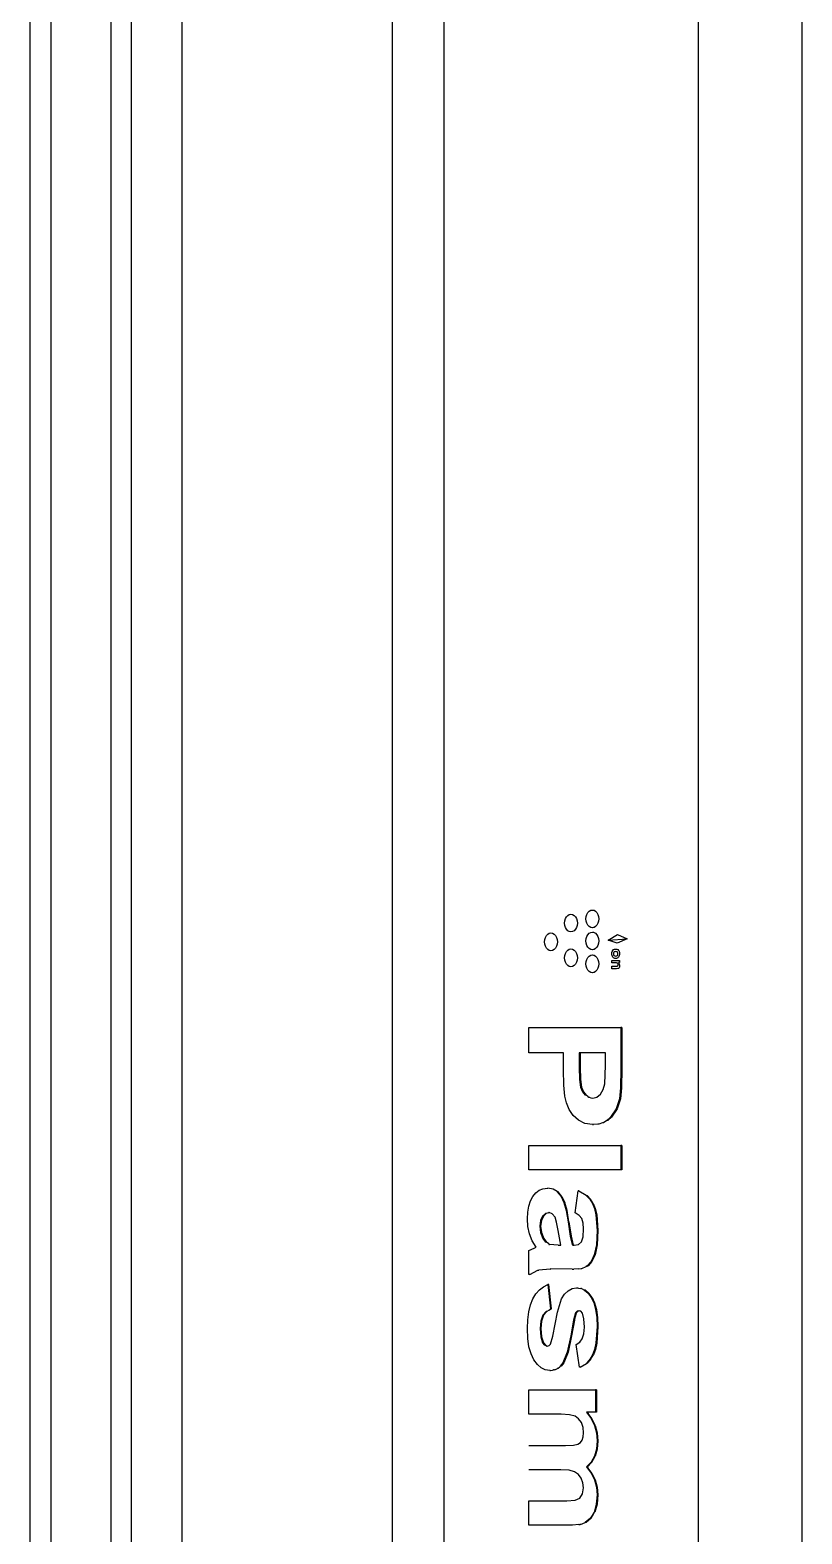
# Model space of a CAD drawing. Header units: inches. Extents: x 16928 to 514628, y -1471 to 241387.
# Drawn here: x 67093.2 to 67138.6, y 42361.4 to 42449.7 of the extents above; entities that cross this region are included whole.
import ezdxf

# ---------------------------------------------------------------- set-up
doc = ezdxf.new("R2010")
doc.units = ezdxf.units.IN
doc.header["$MEASUREMENT"] = 0
doc.layers.add('Edges', color=7, linetype='Continuous')
doc.layers.add('WIN', color=9, linetype='Continuous')

# ---------------------------------------------------------------- blocks, each defined once
blk = doc.blocks.new('1.0HP AIR CONDITION')
at = {"layer": 'Edges'}
for p, q in [((-841.737, 435.226), (-228.15, 435.226)), ((-841.737, 429.142), (-228.15, 429.142)), ((-575.251, 424.39), (-574.983, 424.967)), ((-574.983, 424.967), (-574.733, 424.385)), ((-574.91, 423.84), (-574.983, 424.967)), ((-574.91, 423.84), (-575.251, 424.39)), ((-574.733, 424.385), (-574.91, 423.84)), ((-574.391, 424.295), (-574.382, 424.352)), ((-574.382, 424.225), (-574.391, 424.295)), ((-574.382, 424.352), (-574.356, 424.407)), ((-574.356, 424.166), (-574.382, 424.225)), ((-574.356, 424.407), (-574.314, 424.455)), ((-574.313, 424.12), (-574.356, 424.166)), ((-574.314, 424.455), (-574.257, 424.49)), ((-574.254, 424.087), (-574.313, 424.12)), ((-574.257, 424.49), (-574.189, 424.511)), ((-574.185, 424.066), (-574.254, 424.087)), ((-574.235, 424.346), (-574.245, 424.289)), ((-574.245, 424.289), (-574.235, 424.231)), ((-574.223, 424.369), (-574.235, 424.346)), ((-574.235, 424.231), (-574.223, 424.208)), ((-574.207, 424.389), (-574.223, 424.369)), ((-574.223, 424.208), (-574.207, 424.189)), ((-574.164, 424.415), (-574.207, 424.389)), ((-574.207, 424.189), (-574.164, 424.163)), ((-574.189, 424.511), (-574.113, 424.518)), ((-574.112, 424.059), (-574.185, 424.066)), ((-574.113, 424.423), (-574.164, 424.415)), ((-574.164, 424.163), (-574.113, 424.154)), ((-574.113, 424.518), (-574.055, 424.514)), ((-574.086, 424.421), (-574.113, 424.423)), ((-574.113, 424.154), (-574.086, 424.156)), ((-574.055, 424.063), (-574.112, 424.059)), ((-574.061, 424.415), (-574.086, 424.421)), ((-574.086, 424.156), (-574.061, 424.163)), ((-574.019, 424.389), (-574.061, 424.415)), ((-574.061, 424.163), (-574.019, 424.189)), ((-574.055, 424.514), (-574.002, 424.502)), ((-574.003, 424.076), (-574.055, 424.063)), ((-574.002, 424.369), (-574.019, 424.389)), ((-574.019, 424.189), (-574.002, 424.208)), ((-573.955, 424.096), (-574.003, 424.076)), ((-574.002, 424.502), (-573.954, 424.482)), ((-573.991, 424.347), (-574.002, 424.369)), ((-574.002, 424.208), (-573.991, 424.231)), ((-573.981, 424.289), (-573.991, 424.347)), ((-573.991, 424.231), (-573.981, 424.289)), ((-573.913, 424.125), (-573.955, 424.096)), ((-573.954, 424.482), (-573.913, 424.453)), ((-573.913, 424.453), (-573.878, 424.419)), ((-573.879, 424.16), (-573.913, 424.125)), ((-573.854, 424.199), (-573.879, 424.16)), ((-573.878, 424.419), (-573.854, 424.38)), ((-573.854, 424.38), (-573.839, 424.337)), ((-573.839, 424.242), (-573.854, 424.199)), ((-573.839, 424.337), (-573.834, 424.29)), ((-573.834, 424.29), (-573.839, 424.242)), ((-573.724, 424.069), (-573.724, 424.508)), ((-573.724, 424.508), (-573.591, 424.508)), ((-573.581, 424.069), (-573.724, 424.069)), ((-573.591, 424.508), (-573.591, 424.444)), ((-573.591, 424.444), (-573.553, 424.476)), ((-573.578, 424.33), (-573.581, 424.268)), ((-573.581, 424.268), (-573.581, 424.069)), ((-573.57, 424.369), (-573.578, 424.33)), ((-573.554, 424.393), (-573.57, 424.369)), ((-573.529, 424.413), (-573.554, 424.393)), ((-573.553, 424.476), (-573.511, 424.499)), ((-573.498, 424.425), (-573.529, 424.413)), ((-573.511, 424.499), (-573.464, 424.513)), ((-573.463, 424.429), (-573.498, 424.425)), ((-573.464, 424.513), (-573.413, 424.518)), ((-573.436, 424.426), (-573.463, 424.429)), ((-573.413, 424.418), (-573.436, 424.426)), ((-573.413, 424.518), (-573.368, 424.515)), ((-573.396, 424.404), (-573.413, 424.418)), ((-573.384, 424.385), (-573.396, 424.404)), ((-573.377, 424.352), (-573.384, 424.385)), ((-573.375, 424.293), (-573.377, 424.352)), ((-573.375, 424.069), (-573.375, 424.293)), ((-573.232, 424.069), (-573.375, 424.069)), ((-573.368, 424.515), (-573.327, 424.504)), ((-573.327, 424.504), (-573.292, 424.488)), ((-573.292, 424.488), (-573.268, 424.469)), ((-573.268, 424.469), (-573.251, 424.446)), ((-573.251, 424.446), (-573.24, 424.42)), ((-573.24, 424.42), (-573.232, 424.342)), ((-573.232, 424.342), (-573.232, 424.069)), ((-569.789, 424.647), (-567.376, 424.647)), ((-569.789, 424.647), (-569.789, 424.595)), ((-569.789, 424.595), (-567.376, 424.595)), ((-569.789, 419.189), (-569.789, 424.595)), ((-567.376, 424.647), (-566.243, 424.627)), ((-567.376, 424.595), (-566.243, 424.575)), ((-566.243, 424.627), (-565.587, 424.566)), ((-566.243, 424.575), (-565.587, 424.514)), ((-565.587, 424.566), (-564.999, 424.373)), ((-565.587, 424.514), (-564.999, 424.321)), ((-564.999, 424.373), (-564.515, 424.037)), ((-564.999, 424.321), (-564.515, 423.985)), ((-564.515, 424.037), (-564.326, 423.818)), ((-564.515, 424.037), (-564.515, 423.985)), ((-564.515, 423.985), (-564.326, 423.766)), ((-562.859, 424.647), (-561.431, 424.647)), ((-562.859, 424.647), (-562.859, 424.595)), ((-562.859, 424.595), (-561.431, 424.595)), ((-562.859, 419.189), (-562.859, 424.595)), ((-561.431, 424.647), (-561.431, 424.595)), ((-561.431, 424.595), (-561.431, 419.189)), ((-576.664, 423.016), (-576.612, 423.107)), ((-576.612, 423.107), (-576.529, 423.186)), ((-576.529, 423.186), (-576.421, 423.246)), ((-576.421, 423.246), (-576.296, 423.284)), ((-576.296, 423.284), (-576.161, 423.296)), ((-576.161, 423.296), (-576.026, 423.284)), ((-576.026, 423.284), (-575.9, 423.246)), ((-575.9, 423.246), (-575.792, 423.186)), ((-575.792, 423.186), (-575.71, 423.107)), ((-575.71, 423.107), (-575.658, 423.016)), ((-575.369, 423.016), (-575.317, 423.107)), ((-575.317, 423.107), (-575.234, 423.186)), ((-575.234, 423.186), (-575.126, 423.246)), ((-575.126, 423.246), (-575.001, 423.284)), ((-575.001, 423.284), (-574.866, 423.296)), ((-574.866, 423.296), (-574.731, 423.284)), ((-574.731, 423.284), (-574.605, 423.246)), ((-574.605, 423.246), (-574.497, 423.186)), ((-574.497, 423.186), (-574.415, 423.107)), ((-574.415, 423.107), (-574.363, 423.016)), ((-574.025, 423.016), (-573.973, 423.107)), ((-573.973, 423.107), (-573.89, 423.186)), ((-573.89, 423.186), (-573.782, 423.246)), ((-573.782, 423.246), (-573.657, 423.284)), ((-573.657, 423.284), (-573.522, 423.296)), ((-573.522, 423.296), (-573.387, 423.284)), ((-573.387, 423.284), (-573.261, 423.246)), ((-573.261, 423.246), (-573.154, 423.186)), ((-573.154, 423.186), (-573.071, 423.107)), ((-573.071, 423.107), (-573.019, 423.016)), ((-567.559, 423.681), (-568.285, 423.681)), ((-568.285, 423.681), (-568.285, 422.198)), ((-566.477, 423.644), (-567.559, 423.681)), ((-566.142, 423.56), (-566.477, 423.644)), ((-565.872, 423.404), (-566.142, 423.56)), ((-565.693, 423.186), (-565.872, 423.404)), ((-565.638, 422.941), (-565.693, 423.186)), ((-564.326, 423.818), (-564.326, 423.766)), ((-564.326, 423.766), (-564.192, 423.57)), ((-564.192, 423.57), (-564.192, 423.518)), ((-564.192, 423.518), (-564.111, 423.292)), ((-564.111, 423.292), (-564.111, 423.24)), ((-564.111, 423.24), (-564.084, 422.984)), ((-559.445, 422.973), (-559.146, 423.092)), ((-559.445, 422.921), (-559.146, 423.04)), ((-559.146, 423.092), (-558.782, 423.178)), ((-559.146, 423.04), (-558.782, 423.126)), ((-559.146, 423.092), (-559.146, 423.04)), ((-558.782, 423.178), (-557.86, 423.246)), ((-558.782, 423.126), (-557.86, 423.194)), ((-558.782, 423.178), (-558.782, 423.126)), ((-557.86, 423.246), (-557.027, 423.205)), ((-557.86, 423.194), (-557.027, 423.153)), ((-557.027, 423.205), (-556.437, 423.082)), ((-557.027, 423.153), (-556.437, 423.03)), ((-556.437, 423.082), (-556.437, 423.03)), ((-556.437, 423.082), (-556.039, 422.896)), ((-556.437, 423.03), (-556.039, 422.843)), ((-553.933, 422.899), (-553.618, 423.051)), ((-553.618, 423.051), (-553.226, 423.159)), ((-553.618, 422.999), (-553.226, 423.107)), ((-553.618, 423.051), (-553.618, 422.999)), ((-553.226, 423.159), (-552.759, 423.224)), ((-553.226, 423.107), (-552.759, 423.172)), ((-553.226, 423.159), (-553.226, 423.107)), ((-552.759, 423.224), (-552.215, 423.246)), ((-552.759, 423.224), (-552.759, 423.172)), ((-552.759, 423.172), (-552.215, 423.194)), ((-552.215, 423.246), (-551.25, 423.18)), ((-552.215, 423.194), (-551.25, 423.128)), ((-551.25, 423.18), (-550.874, 423.099)), ((-551.25, 423.128), (-550.874, 423.046)), ((-550.874, 423.099), (-550.569, 422.984)), ((-550.874, 423.099), (-550.874, 423.046)), ((-550.874, 423.046), (-550.569, 422.932)), ((-548.501, 423.157), (-547.186, 423.157)), ((-548.501, 423.157), (-548.501, 423.105)), ((-548.501, 423.105), (-547.186, 423.105)), ((-548.501, 419.189), (-548.501, 423.105)), ((-547.186, 423.157), (-547.186, 423.105)), ((-547.186, 423.105), (-547.186, 422.621)), ((-546.412, 423.09), (-546.816, 422.895)), ((-546.816, 422.843), (-546.412, 423.038)), ((-546.412, 423.09), (-545.975, 423.207)), ((-546.412, 423.038), (-545.975, 423.155)), ((-546.412, 423.09), (-546.412, 423.038)), ((-545.975, 423.207), (-545.504, 423.246)), ((-545.975, 423.207), (-545.975, 423.155)), ((-545.975, 423.155), (-545.504, 423.194)), ((-545.504, 423.246), (-545.02, 423.207)), ((-545.504, 423.246), (-545.504, 423.194)), ((-545.504, 423.194), (-545.02, 423.155)), ((-545.02, 423.207), (-544.605, 423.091)), ((-545.02, 423.207), (-545.02, 423.155)), ((-545.02, 423.155), (-544.605, 423.039)), ((-544.605, 423.091), (-544.605, 423.039)), ((-544.258, 422.896), (-544.605, 423.091)), ((-544.605, 423.039), (-544.258, 422.844)), ((-543.61, 422.896), (-543.213, 423.091)), ((-543.61, 422.844), (-543.213, 423.039)), ((-543.213, 423.091), (-542.787, 423.207)), ((-543.213, 423.039), (-542.787, 423.155)), ((-543.213, 423.091), (-543.213, 423.039)), ((-542.787, 423.207), (-542.334, 423.246)), ((-542.787, 423.207), (-542.787, 423.155)), ((-542.787, 423.155), (-542.334, 423.194)), ((-542.334, 423.246), (-541.785, 423.202)), ((-542.334, 423.246), (-542.334, 423.194)), ((-542.334, 423.194), (-541.785, 423.15)), ((-541.785, 423.202), (-541.328, 423.071)), ((-541.785, 423.202), (-541.785, 423.15)), ((-541.785, 423.15), (-541.328, 423.019)), ((-541.328, 423.071), (-541.328, 423.019)), ((-576.682, 422.918), (-576.669, 422.99)), ((-576.664, 422.82), (-576.682, 422.918)), ((-576.669, 422.99), (-576.664, 423.016)), ((-576.612, 422.729), (-576.664, 422.82)), ((-576.529, 422.651), (-576.612, 422.729)), ((-576.421, 422.591), (-576.529, 422.651)), ((-576.296, 422.553), (-576.421, 422.591)), ((-576.161, 422.54), (-576.296, 422.553)), ((-576.026, 422.553), (-576.161, 422.54)), ((-575.9, 422.591), (-576.026, 422.553)), ((-575.792, 422.651), (-575.9, 422.591)), ((-575.71, 422.729), (-575.792, 422.651)), ((-575.658, 422.82), (-575.71, 422.729)), ((-575.658, 423.016), (-575.653, 422.99)), ((-575.64, 422.918), (-575.658, 422.82)), ((-575.653, 422.99), (-575.64, 422.918)), ((-575.387, 422.918), (-575.374, 422.99)), ((-575.369, 422.82), (-575.387, 422.918)), ((-575.374, 422.99), (-575.369, 423.016)), ((-575.317, 422.729), (-575.369, 422.82)), ((-575.234, 422.651), (-575.317, 422.729)), ((-575.126, 422.591), (-575.234, 422.651)), ((-575.001, 422.553), (-575.126, 422.591)), ((-574.866, 422.54), (-575.001, 422.553)), ((-574.731, 422.553), (-574.866, 422.54)), ((-574.605, 422.591), (-574.731, 422.553)), ((-574.497, 422.651), (-574.605, 422.591)), ((-574.415, 422.729), (-574.497, 422.651)), ((-574.363, 422.82), (-574.415, 422.729)), ((-574.363, 423.016), (-574.358, 422.99)), ((-574.345, 422.918), (-574.363, 422.82)), ((-574.358, 422.99), (-574.345, 422.918)), ((-574.043, 422.918), (-574.03, 422.99)), ((-574.025, 422.82), (-574.043, 422.918)), ((-574.03, 422.99), (-574.025, 423.016)), ((-573.973, 422.729), (-574.025, 422.82)), ((-573.89, 422.651), (-573.973, 422.729)), ((-573.782, 422.591), (-573.89, 422.651)), ((-573.657, 422.553), (-573.782, 422.591)), ((-573.522, 422.54), (-573.657, 422.553)), ((-573.387, 422.553), (-573.522, 422.54)), ((-573.261, 422.591), (-573.387, 422.553)), ((-573.154, 422.651), (-573.261, 422.591)), ((-573.071, 422.729), (-573.154, 422.651)), ((-573.019, 422.82), (-573.071, 422.729)), ((-573.019, 423.016), (-573.014, 422.99)), ((-573.001, 422.918), (-573.019, 422.82)), ((-573.014, 422.99), (-573.001, 422.918)), ((-568.285, 422.198), (-567.462, 422.198)), ((-568.285, 422.198), (-568.285, 422.146)), ((-568.285, 422.146), (-567.462, 422.146)), ((-567.462, 422.198), (-566.72, 422.22)), ((-567.462, 422.146), (-566.72, 422.168)), ((-566.72, 422.22), (-566.273, 422.283)), ((-566.72, 422.168), (-566.273, 422.231)), ((-566.72, 422.22), (-566.72, 422.168)), ((-566.273, 422.283), (-566.006, 422.392)), ((-566.273, 422.231), (-566.006, 422.34)), ((-566.273, 422.283), (-566.273, 422.231)), ((-566.006, 422.392), (-565.803, 422.549)), ((-566.006, 422.34), (-565.803, 422.497)), ((-566.006, 422.392), (-566.006, 422.34)), ((-565.732, 422.658), (-565.803, 422.549)), ((-565.803, 422.549), (-565.803, 422.497)), ((-565.732, 422.658), (-565.676, 422.692)), ((-565.682, 422.735), (-565.661, 422.824)), ((-565.682, 422.735), (-565.676, 422.692)), ((-565.661, 422.824), (-565.638, 422.941)), ((-564.146, 422.474), (-564.333, 422.095)), ((-564.084, 422.932), (-564.146, 422.474)), ((-564.086, 422.964), (-564.084, 422.984)), ((-564.086, 422.964), (-564.084, 422.932)), ((-564.084, 422.932), (-564.084, 422.984)), ((-560.197, 422.132), (-559.941, 422.558)), ((-559.941, 422.558), (-559.9, 422.626)), ((-559.941, 422.558), (-559.9, 422.574)), ((-559.692, 422.818), (-559.9, 422.626)), ((-559.9, 422.574), (-559.692, 422.766)), ((-559.9, 422.626), (-559.9, 422.574)), ((-559.445, 422.973), (-559.692, 422.818)), ((-559.692, 422.766), (-559.445, 422.921)), ((-559.692, 422.818), (-559.692, 422.766)), ((-559.445, 422.973), (-559.445, 422.921)), ((-558.556, 422.292), (-558.749, 422.142)), ((-558.301, 422.374), (-558.556, 422.292)), ((-557.961, 422.401), (-558.301, 422.374)), ((-557.488, 422.369), (-557.961, 422.401)), ((-557.194, 422.274), (-557.488, 422.369)), ((-557.042, 422.103), (-557.194, 422.274)), ((-556.039, 422.896), (-556.039, 422.843)), ((-556.039, 422.896), (-555.779, 422.665)), ((-556.039, 422.843), (-555.779, 422.613)), ((-555.779, 422.665), (-555.779, 422.613)), ((-555.739, 422.563), (-555.779, 422.665)), ((-555.779, 422.613), (-555.739, 422.563)), ((-555.636, 422.307), (-555.739, 422.563)), ((-555.636, 422.255), (-555.636, 422.307)), ((-555.617, 422.077), (-555.636, 422.255)), ((-554.479, 422.098), (-554.452, 422.236)), ((-554.452, 422.288), (-554.348, 422.46)), ((-554.452, 422.288), (-554.452, 422.236)), ((-554.175, 422.716), (-554.348, 422.512)), ((-554.348, 422.46), (-554.175, 422.664)), ((-554.348, 422.512), (-554.348, 422.46)), ((-553.933, 422.899), (-554.175, 422.716)), ((-554.175, 422.664), (-553.933, 422.847)), ((-554.175, 422.716), (-554.175, 422.664)), ((-553.933, 422.847), (-553.618, 422.999)), ((-553.933, 422.899), (-553.933, 422.847)), ((-553.151, 422.15), (-553.16, 422.124)), ((-553.12, 422.241), (-553.151, 422.15)), ((-553.134, 422.102), (-553.151, 422.15)), ((-552.998, 422.334), (-553.12, 422.241)), ((-552.674, 422.42), (-552.998, 422.334)), ((-552.19, 422.449), (-552.674, 422.42)), ((-551.794, 422.418), (-552.19, 422.449)), ((-551.501, 422.327), (-551.794, 422.418)), ((-551.299, 422.179), (-551.501, 422.327)), ((-551.174, 421.977), (-551.299, 422.179)), ((-549.827, 422.157), (-551.174, 421.977)), ((-550.569, 422.984), (-550.569, 422.932)), ((-550.321, 422.837), (-550.569, 422.984)), ((-550.569, 422.932), (-550.321, 422.785)), ((-550.321, 422.837), (-550.321, 422.785)), ((-550.321, 422.837), (-550.114, 422.659)), ((-550.321, 422.785), (-550.114, 422.607)), ((-550.114, 422.659), (-550.114, 422.607)), ((-550.058, 422.571), (-550.114, 422.659)), ((-550.114, 422.607), (-550.058, 422.571)), ((-549.827, 422.21), (-550.058, 422.571)), ((-549.827, 422.21), (-549.827, 422.157)), ((-547.186, 422.57), (-546.816, 422.843)), ((-547.186, 422.621), (-547.113, 422.676)), ((-547.186, 422.621), (-547.186, 422.57)), ((-546.816, 422.895), (-547.113, 422.676)), ((-546.816, 422.895), (-546.816, 422.843)), ((-546.581, 422.272), (-546.808, 422.114)), ((-546.3, 422.369), (-546.581, 422.272)), ((-545.987, 422.401), (-546.3, 422.369)), ((-545.741, 422.381), (-545.987, 422.401)), ((-545.552, 422.32), (-545.741, 422.381)), ((-545.413, 422.217), (-545.552, 422.32)), ((-545.316, 422.073), (-545.413, 422.217)), ((-544.258, 422.896), (-544.258, 422.844)), ((-544.258, 422.896), (-543.982, 422.625)), ((-544.258, 422.844), (-543.98, 422.57)), ((-543.982, 422.625), (-543.903, 422.68)), ((-543.982, 422.625), (-543.98, 422.57)), ((-543.98, 422.57), (-543.61, 422.844)), ((-543.61, 422.896), (-543.903, 422.68)), ((-543.61, 422.896), (-543.61, 422.844)), ((-543.314, 422.268), (-543.541, 422.104)), ((-543.041, 422.368), (-543.314, 422.268)), ((-542.75, 422.401), (-543.041, 422.368)), ((-542.392, 422.346), (-542.75, 422.401)), ((-542.141, 422.18), (-542.392, 422.346)), ((-542.03, 421.907), (-542.141, 422.18)), ((-541.328, 423.019), (-540.968, 422.802)), ((-540.968, 422.854), (-541.194, 422.99)), ((-540.968, 422.854), (-540.968, 422.802)), ((-540.968, 422.854), (-540.713, 422.556)), ((-540.968, 422.802), (-540.713, 422.504)), ((-540.713, 422.556), (-540.713, 422.504)), ((-540.602, 422.228), (-540.713, 422.504)), ((-540.602, 422.228), (-540.602, 422.176)), ((-540.594, 422.119), (-540.602, 422.176)), ((-576.438, 421.661), (-576.42, 421.759)), ((-576.42, 421.563), (-576.438, 421.661)), ((-576.42, 421.759), (-576.368, 421.85)), ((-576.368, 421.472), (-576.42, 421.563)), ((-576.368, 421.85), (-576.285, 421.929)), ((-576.285, 421.394), (-576.368, 421.472)), ((-576.285, 421.929), (-576.177, 421.989)), ((-576.177, 421.334), (-576.285, 421.394)), ((-576.177, 421.989), (-576.051, 422.027)), ((-576.051, 421.296), (-576.177, 421.334)), ((-576.051, 422.027), (-575.917, 422.039)), ((-575.917, 421.283), (-576.051, 421.296)), ((-575.917, 422.039), (-575.782, 422.027)), ((-575.782, 421.296), (-575.917, 421.283)), ((-575.782, 422.027), (-575.656, 421.989)), ((-575.656, 421.334), (-575.782, 421.296)), ((-575.656, 421.989), (-575.548, 421.929)), ((-575.548, 421.394), (-575.656, 421.334)), ((-575.548, 421.929), (-575.465, 421.85)), ((-575.465, 421.472), (-575.548, 421.394)), ((-575.465, 421.85), (-575.413, 421.759)), ((-575.413, 421.563), (-575.465, 421.472)), ((-575.413, 421.759), (-575.396, 421.661)), ((-575.396, 421.661), (-575.413, 421.563)), ((-574.393, 421.661), (-574.375, 421.759)), ((-574.375, 421.563), (-574.393, 421.661)), ((-574.375, 421.759), (-574.323, 421.85)), ((-574.323, 421.472), (-574.375, 421.563)), ((-574.323, 421.85), (-574.241, 421.929)), ((-574.241, 421.394), (-574.323, 421.472)), ((-574.241, 421.929), (-574.133, 421.989)), ((-574.133, 421.334), (-574.241, 421.394)), ((-574.133, 421.989), (-574.007, 422.027)), ((-574.007, 421.296), (-574.133, 421.334)), ((-574.007, 422.027), (-573.872, 422.039)), ((-573.872, 421.283), (-574.007, 421.296)), ((-573.872, 422.039), (-573.737, 422.027)), ((-573.737, 421.296), (-573.872, 421.283)), ((-573.737, 422.027), (-573.612, 421.989)), ((-573.612, 421.334), (-573.737, 421.296)), ((-573.612, 421.989), (-573.504, 421.929)), ((-573.504, 421.394), (-573.612, 421.334)), ((-573.504, 421.929), (-573.421, 421.85)), ((-573.421, 421.472), (-573.504, 421.394)), ((-573.421, 421.85), (-573.369, 421.759)), ((-573.369, 421.563), (-573.421, 421.472)), ((-573.369, 421.759), (-573.351, 421.661)), ((-573.351, 421.661), (-573.369, 421.563)), ((-565.745, 421.305), (-566.404, 421.247)), ((-565.352, 421.401), (-565.745, 421.305)), ((-564.965, 421.562), (-565.352, 421.401)), ((-564.615, 421.792), (-564.965, 421.562)), ((-564.333, 422.095), (-564.615, 421.792)), ((-560.197, 422.132), (-560.197, 422.08)), ((-558.901, 421.91), (-560.197, 422.08)), ((-559.864, 421.132), (-559.514, 421.3)), ((-559.033, 421.43), (-559.514, 421.3)), ((-559.514, 421.248), (-559.033, 421.378)), ((-559.514, 421.3), (-559.514, 421.248)), ((-558.378, 421.542), (-559.033, 421.43)), ((-559.033, 421.378), (-558.378, 421.49)), ((-559.033, 421.43), (-559.033, 421.378)), ((-558.749, 422.142), (-558.901, 421.91)), ((-558.378, 421.542), (-557.531, 421.674)), ((-558.378, 421.49), (-557.531, 421.622)), ((-557.531, 421.674), (-556.991, 421.796)), ((-557.531, 421.622), (-556.991, 421.744)), ((-556.991, 421.848), (-557.042, 422.103)), ((-556.991, 421.796), (-556.991, 421.848)), ((-556.991, 421.796), (-556.991, 421.744)), ((-555.617, 422.077), (-555.596, 421.822)), ((-555.589, 421.73), (-555.604, 420.476)), ((-555.589, 421.73), (-555.596, 421.822)), ((-554.486, 422.044), (-554.479, 422.098)), ((-554.486, 421.991), (-554.486, 422.044)), ((-554.446, 421.725), (-554.486, 421.991)), ((-554.326, 421.489), (-554.446, 421.725)), ((-554.126, 421.284), (-554.326, 421.489)), ((-553.846, 421.11), (-554.126, 421.284)), ((-553.16, 422.124), (-553.134, 422.102)), ((-553.134, 422.102), (-553.125, 422.074)), ((-553.125, 422.074), (-553.125, 422.022)), ((-553.018, 421.988), (-553.125, 422.074)), ((-553.125, 422.022), (-553.018, 421.936)), ((-553.018, 421.988), (-553.018, 421.936)), ((-552.588, 421.864), (-553.018, 421.988)), ((-553.018, 421.936), (-552.588, 421.812)), ((-552.588, 421.864), (-551.684, 421.697)), ((-552.588, 421.812), (-551.684, 421.645)), ((-551.684, 421.697), (-550.716, 421.488)), ((-551.684, 421.645), (-550.716, 421.435)), ((-550.716, 421.488), (-550.092, 421.236)), ((-550.716, 421.435), (-550.092, 421.184)), ((-547.045, 421.576), (-547.074, 421.092)), ((-546.959, 421.899), (-547.045, 421.576)), ((-546.808, 422.114), (-546.959, 421.899)), ((-545.259, 421.805), (-545.316, 422.073)), ((-545.24, 421.335), (-545.259, 421.805)), ((-545.24, 419.189), (-545.24, 421.335)), ((-543.783, 421.548), (-543.812, 421.069)), ((-543.695, 421.879), (-543.783, 421.548)), ((-543.541, 422.104), (-543.695, 421.879)), ((-541.993, 421.427), (-542.03, 421.907)), ((-541.993, 419.189), (-541.993, 421.427)), ((-540.594, 422.119), (-540.566, 421.745)), ((-540.566, 421.745), (-540.566, 419.189)), ((-575.332, 420.489), (-575.314, 420.586)), ((-575.314, 420.391), (-575.332, 420.489)), ((-575.314, 420.586), (-575.262, 420.678)), ((-575.262, 420.299), (-575.314, 420.391)), ((-575.262, 420.678), (-575.179, 420.756)), ((-575.179, 420.756), (-575.072, 420.816)), ((-575.072, 420.816), (-574.946, 420.854)), ((-574.946, 420.854), (-574.811, 420.867)), ((-574.811, 420.867), (-574.676, 420.854)), ((-574.676, 420.854), (-574.551, 420.816)), ((-574.551, 420.816), (-574.443, 420.756)), ((-574.443, 420.756), (-574.36, 420.678)), ((-574.36, 420.678), (-574.308, 420.586)), ((-574.308, 420.391), (-574.36, 420.299)), ((-574.308, 420.586), (-574.29, 420.489)), ((-574.29, 420.489), (-574.308, 420.391)), ((-567.305, 421.228), (-568.285, 421.228)), ((-568.285, 421.228), (-568.285, 419.189)), ((-566.404, 421.247), (-567.305, 421.228)), ((-560.29, 420.624), (-560.344, 420.31)), ((-560.158, 420.848), (-560.29, 420.624)), ((-560.158, 420.848), (-560.126, 420.902)), ((-560.158, 420.848), (-560.126, 420.85)), ((-559.864, 421.132), (-560.126, 420.902)), ((-560.126, 420.85), (-559.864, 421.08)), ((-560.126, 420.902), (-560.126, 420.85)), ((-559.864, 421.08), (-559.514, 421.248)), ((-559.864, 421.132), (-559.864, 421.08)), ((-558.909, 420.388), (-558.917, 420.365)), ((-558.847, 420.567), (-558.909, 420.388)), ((-558.897, 420.345), (-558.909, 420.388)), ((-558.637, 420.73), (-558.847, 420.567)), ((-558.351, 420.82), (-558.637, 420.73)), ((-557.86, 420.911), (-558.351, 420.82)), ((-556.991, 421.069), (-557.86, 420.911)), ((-557.08, 420.36), (-557.047, 420.41)), ((-556.991, 420.915), (-557.047, 420.41)), ((-557.047, 420.36), (-557.047, 420.41)), ((-556.991, 420.915), (-556.991, 421.069)), ((-555.597, 420.445), (-555.604, 420.476)), ((-555.597, 420.445), (-555.535, 419.766)), ((-553.252, 420.517), (-554.684, 420.358)), ((-554.684, 420.306), (-553.252, 420.465)), ((-553.068, 420.869), (-553.846, 421.11)), ((-553.252, 420.517), (-553.252, 420.465)), ((-553.186, 420.391), (-553.252, 420.517)), ((-553.252, 420.465), (-553.186, 420.391)), ((-553.186, 420.391), (-553.113, 420.251)), ((-551.656, 420.605), (-553.068, 420.869)), ((-551.179, 420.468), (-551.656, 420.605)), ((-551.103, 420.381), (-551.179, 420.468)), ((-551.077, 420.273), (-551.103, 420.381)), ((-550.092, 421.236), (-549.896, 421.084)), ((-550.092, 421.236), (-550.092, 421.184)), ((-550.092, 421.184), (-549.896, 421.032)), ((-549.896, 421.084), (-549.896, 421.032)), ((-549.836, 421.007), (-549.896, 421.032)), ((-549.836, 421.007), (-549.756, 420.905)), ((-549.756, 420.905), (-549.756, 420.853)), ((-549.731, 420.842), (-549.756, 420.853)), ((-549.672, 420.699), (-549.731, 420.842)), ((-549.645, 420.419), (-549.683, 420.153)), ((-549.672, 420.699), (-549.672, 420.646)), ((-549.658, 420.576), (-549.672, 420.646)), ((-549.645, 420.465), (-549.658, 420.576)), ((-549.648, 420.442), (-549.645, 420.465)), ((-549.648, 420.442), (-549.645, 420.419)), ((-549.645, 420.419), (-549.645, 420.465)), ((-547.074, 421.092), (-547.074, 419.189)), ((-543.812, 421.069), (-543.812, 419.189)), ((-575.179, 420.221), (-575.262, 420.299)), ((-575.072, 420.161), (-575.179, 420.221)), ((-574.946, 420.123), (-575.072, 420.161)), ((-574.811, 420.11), (-574.946, 420.123)), ((-574.676, 420.123), (-574.811, 420.11)), ((-574.551, 420.161), (-574.676, 420.123)), ((-574.443, 420.221), (-574.551, 420.161)), ((-574.36, 420.299), (-574.443, 420.221)), ((-560.344, 420.277), (-560.344, 420.31)), ((-560.314, 420.018), (-560.344, 420.277)), ((-560.224, 419.8), (-560.314, 420.018)), ((-560.074, 419.603), (-560.224, 419.8)), ((-559.864, 419.428), (-560.074, 419.603)), ((-558.917, 420.365), (-558.897, 420.345)), ((-558.897, 420.345), (-558.861, 420.214)), ((-558.693, 420.041), (-558.861, 420.214)), ((-558.861, 420.214), (-558.861, 420.162)), ((-558.861, 420.162), (-558.693, 419.989)), ((-558.693, 420.041), (-558.439, 419.922)), ((-558.693, 420.041), (-558.693, 419.989)), ((-558.693, 419.989), (-558.439, 419.87)), ((-558.439, 419.922), (-558.124, 419.882)), ((-558.439, 419.922), (-558.439, 419.87)), ((-558.439, 419.87), (-558.124, 419.83)), ((-558.124, 419.882), (-557.747, 419.928)), ((-558.124, 419.882), (-558.124, 419.83)), ((-558.124, 419.83), (-557.747, 419.876)), ((-557.747, 419.928), (-557.387, 420.067)), ((-557.747, 419.876), (-557.387, 420.015)), ((-557.747, 419.928), (-557.747, 419.876)), ((-557.387, 420.067), (-557.173, 420.223)), ((-557.387, 420.015), (-557.173, 420.17)), ((-557.387, 420.067), (-557.387, 420.015)), ((-556.879, 419.616), (-557.258, 419.39)), ((-557.08, 420.36), (-557.173, 420.223)), ((-557.173, 420.223), (-557.173, 420.17)), ((-557.08, 420.36), (-557.047, 420.36)), ((-556.828, 419.495), (-556.879, 419.616)), ((-556.691, 419.189), (-556.828, 419.495)), ((-555.535, 419.714), (-555.535, 419.766)), ((-555.279, 419.241), (-555.535, 419.714)), ((-554.684, 420.358), (-554.684, 420.306)), ((-554.558, 420.042), (-554.684, 420.306)), ((-554.375, 419.807), (-554.558, 420.042)), ((-554.137, 419.601), (-554.375, 419.807)), ((-553.844, 419.425), (-554.137, 419.601)), ((-553.113, 420.251), (-552.881, 420.058)), ((-553.113, 420.251), (-553.113, 420.199)), ((-553.113, 420.199), (-552.881, 420.005)), ((-552.881, 420.058), (-552.546, 419.94)), ((-552.881, 420.058), (-552.881, 420.005)), ((-552.881, 420.005), (-552.546, 419.888)), ((-552.546, 419.94), (-552.098, 419.901)), ((-552.546, 419.94), (-552.546, 419.888)), ((-552.546, 419.888), (-552.098, 419.849)), ((-552.098, 419.901), (-551.613, 419.938)), ((-552.098, 419.901), (-552.098, 419.849)), ((-552.098, 419.849), (-551.613, 419.886)), ((-551.613, 419.938), (-551.265, 420.048)), ((-551.613, 419.886), (-551.265, 419.996)), ((-551.613, 419.938), (-551.613, 419.886)), ((-551.265, 420.048), (-551.124, 420.169)), ((-551.265, 419.996), (-551.124, 420.117)), ((-551.265, 420.048), (-551.265, 419.996)), ((-551.124, 420.169), (-551.077, 420.273)), ((-551.124, 420.169), (-551.124, 420.117)), ((-549.993, 419.69), (-550.264, 419.487)), ((-549.799, 419.912), (-549.993, 419.69)), ((-549.683, 420.153), (-549.799, 419.912)), ((-568.285, 419.189), (-569.789, 419.189)), ((-561.431, 419.189), (-562.859, 419.189)), ((-559.602, 419.285), (-559.864, 419.428)), ((-559.296, 419.182), (-559.602, 419.285)), ((-558.945, 419.121), (-559.296, 419.182)), ((-558.551, 419.1), (-558.945, 419.121)), ((-558.092, 419.132), (-558.551, 419.1)), ((-557.662, 419.229), (-558.092, 419.132)), ((-557.258, 419.39), (-557.662, 419.229)), ((-555.279, 419.189), (-556.691, 419.189)), ((-555.279, 419.241), (-555.279, 419.189)), ((-553.494, 419.283), (-553.844, 419.425)), ((-553.086, 419.181), (-553.494, 419.283)), ((-552.621, 419.12), (-553.086, 419.181)), ((-552.098, 419.1), (-552.621, 419.12)), ((-551.528, 419.124), (-552.098, 419.1)), ((-551.033, 419.197), (-551.528, 419.124)), ((-550.611, 419.318), (-551.033, 419.197)), ((-550.264, 419.487), (-550.611, 419.318)), ((-547.074, 419.189), (-548.501, 419.189)), ((-540.566, 419.189), (-541.993, 419.189)), ((-841.737, 414.201), (-228.15, 414.201)), ((-228.15, 411.18), (-841.737, 411.18)), ((-228.15, 398.821), (-841.737, 398.821)), ((-228.15, 395.858), (-841.737, 395.858)), ((-228.15, 394.656), (-841.737, 394.656)), ((-228.15, 391.143), (-841.737, 391.143)), ((-228.15, 389.896), (-841.737, 389.896))]:
    blk.add_line(p, q, dxfattribs=at)

msp = doc.modelspace()

# ---------------------------------------------------------------- linework, layer by layer
at = {"layer": 'WIN'}
msp.add_line((67138.561, 43522.98), (67138.561, 41722.98), dxfattribs=at)

# ---------------------------------------------------------------- block references
at = {"rotation": 269.9999179818268}
msp.add_blockref('1.0HP AIR CONDITION', (66703.334, 41821.37), dxfattribs=at)

doc.saveas('drawing.dxf')
